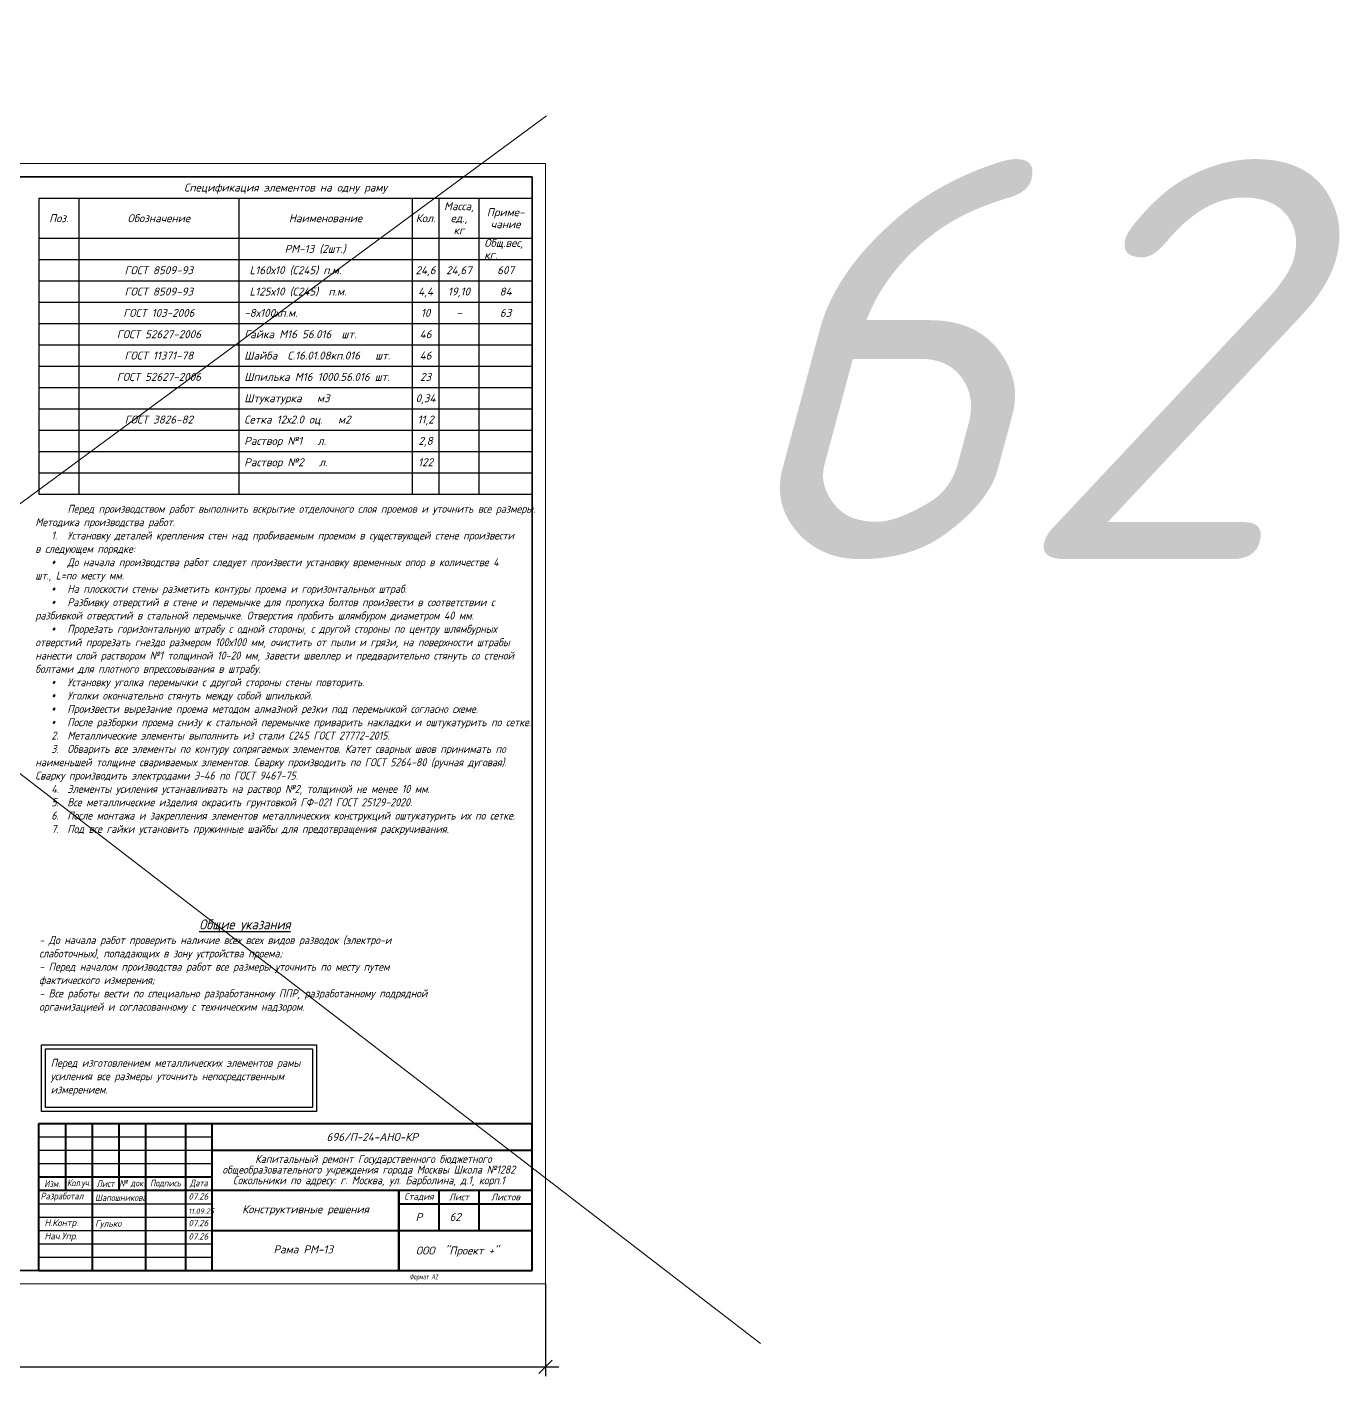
# Model space of a CAD drawing. Header units: millimetres. Extents: x 749182 to 2267578, y 70462 to 311449.
# Drawn here: x 2232814 to 2242696, y 191952 to 202069 of the extents above; entities that cross this region are included whole.
import ezdxf
from ezdxf.enums import TextEntityAlignment as Align

# ---------------------------------------------------------------- set-up
doc = ezdxf.new("R2010")
doc.units = ezdxf.units.MM
doc.layers.get('Defpoints').update_dxf_attribs({"color": 255})
doc.layers.add('CS_UNPLOTTED', color=254, linetype='Continuous', plot=False)
for name, color, linetype, lineweight in [('Shtamp', 7, 'Continuous', 35), ('Размер', 7, 'Continuous', 13), ('Размеры КР', 164, 'Continuous', 9), ('штамп', 7, 'Continuous', 25)]:
    doc.layers.add(name, color=color, linetype=linetype, lineweight=lineweight)
doc.layers.add('VPORTS', color=7, linetype='Continuous')
doc.layers.add('Текст', color=7, linetype='Continuous')
doc.styles.add('GOST', font='', dxfattribs={"width": 0.8, "oblique": 10})
doc.styles.add('GOST 2.304_new', font='isocpeur.ttf', dxfattribs={"width": 0.9, "oblique": 15})
doc.styles.add('БДА100', font='romand.shx', dxfattribs={"width": 0.7})
doc.styles.add('М2', font='isocpeui.ttf')
doc.styles.add('Юля', font='isocpeui.ttf', dxfattribs={"height": 2.8})
doc.styles.get('GOST').set_extended_font_data('GOST type A')
doc.dimstyles.new('БДА1', dxfattribs={"dimtxt": 2, "dimasz": 1, "dimexe": 0.7, "dimexo": 0, "dimgap": 0.8, "dimtad": 1, "dimdec": 0, "dimrnd": 1, "dimzin": 0, "dimdsep": 46, "dimtxsty": 'БДА100', "dimblk": 'OBLIQUE', "dimcen": 2, "dimdle": 1, "dimadec": 0, "dimazin": 0, "dimtfac": 1, "dimtdec": 0, "dimtmove": 1, "dimatfit": 3, "dimldrblk": 'NONE', "dimfxl": 0, "dimtolj": 1, "dimtzin": 0, "dimlwd": -1, "dimlwe": -1, "dimarcsym": 0})

# ---------------------------------------------------------------- blocks, each defined once
blk = doc.blocks.new('_Oblique')
at = {"color": 0, "linetype": 'ByBlock', "lineweight": -2}
blk.add_line((-0.5, -0.5), (0.5, 0.5), dxfattribs=at)
blk = doc.blocks.new('*D714')
at = {"layer": 'Defpoints', "color": 0, "transparency": 16777216}
for p, q in [((0, 0), (0, -34.62)), ((594, 0), (594, -34.62)), ((-5, -31.12), (599, -31.12))]:
    blk.add_line(p, q, dxfattribs=at)
for p in [(0, 0), (594, 0), (594, -31.12)]:
    blk.add_point(p, dxfattribs=at)
at = {"layer": 'Defpoints', "color": 0, "transparency": 16777216, "xscale": 5, "yscale": 5, "zscale": 5, "rotation": 180}
blk.add_blockref('_Oblique', (0, -31.12), dxfattribs=at)
at = {"layer": 'Defpoints', "color": 0, "transparency": 16777216, "xscale": 5, "yscale": 5, "zscale": 5}
blk.add_blockref('_Oblique', (594, -31.12), dxfattribs=at)
at = {"layer": 'Defpoints', "color": 0, "lineweight": 0, "transparency": 16777216, "insert": (105, -22.12), "char_height": 10, "attachment_point": 5, "style": 'БДА100'}
blk.add_mtext('\\A1;594', dxfattribs=at)
blk = doc.blocks.new('_None')
blk = doc.blocks.new('*D715')
at = {"layer": 'Defpoints', "color": 0, "transparency": 16777216}
for p, q in [((-15.52, -5), (-15.52, 425)), ((0, 420), (-19.02, 420)), ((0, 0), (-19.02, 0))]:
    blk.add_line(p, q, dxfattribs=at)
for p in [(-15.52, 420), (0, 420), (0, 0)]:
    blk.add_point(p, dxfattribs=at)
at = {"layer": 'Defpoints', "color": 0, "transparency": 16777216, "xscale": 5, "yscale": 5, "zscale": 5}
for p, rotation in [((-15.52, 420), 90), ((-15.52, 0), 270)]:
    blk.add_blockref('_Oblique', p, dxfattribs=dict(at, rotation=rotation))
at = {"layer": 'Defpoints', "color": 0, "lineweight": 0, "transparency": 16777216, "insert": (-24.52, 148.5), "char_height": 10, "attachment_point": 5, "rotation": 90, "style": 'БДА100'}
blk.add_mtext('\\A1;420', dxfattribs=at)
blk = doc.blocks.new('A$C88dd6df2')
at = {"layer": 'Shtamp', "linetype": 'Continuous', "lineweight": 40}
for p, q in [((-185, 55), (0, 55)), ((-185, 0), (-185, 55)), ((-175, 55), (-175, 30)), ((-165, 55), (-165, 0)), ((-155, 55), (-155, 30)), ((-145, 55), (-145, 0)), ((-130, 55), (-130, 0)), ((-120, 0), (-120, 54.99)), ((0, 0), (0, 55)), ((-120, 45), (0, 45)), ((-185, 35), (-120, 35)), ((-185, 30), (0, 30)), ((-50, 0), (-50, 30)), ((-50, 30), (-50, 0)), ((-35, 30), (-35, 15)), ((-20, 30), (-20, 15)), ((-50, 25), (0, 25)), ((-120, 15), (0, 15)), ((-185, 0), (0, 0))]:
    blk.add_line(p, q, dxfattribs=at)
at = {"layer": 'Shtamp', "linetype": 'Continuous', "lineweight": 25}
for p, q in [((-185, 50), (-120, 50)), ((-185, 45), (-120, 45)), ((-185, 40), (-120, 40)), ((-185, 25), (-120, 25)), ((-185, 20), (-120, 20)), ((-185, 15), (-120, 15)), ((-185, 10), (-120, 10)), ((-185, 5), (-120, 5))]:
    blk.add_line(p, q, dxfattribs=at)
at = {"layer": 'штамп', "lineweight": 30}
blk.add_lwpolyline([(-185, 0), (0, 0), (0, 55), (-185, 55)], close=True, dxfattribs=at)
at = {"layer": 'Shtamp', "ltscale": 33.333333, "char_height": 3, "attachment_point": 5, "style": 'М2'}
for s, insert, width, line_spacing_factor in [('{\\W1;696/П-24-АНО-КР}', (-60, 50), 120, 0.76), ('{\\fISOCPEUR|b0|i0|c204|p34;\\Q15;\\W0.9;  Капитальный ремонт Государственного бюджетного общеобразовательного учреждения города Москвы Школа №1282 Сокольники по адресу: г. Москва, ул. Барболина, д.1, корп.1}', (-61.29, 37.36), 120, 0.8), ('{\\W1;Конструктивные решения}', (-85, 22.5), 109.3351, 0.76), ('{\\W1;Р}', (-42.5, 20), 109.3351, 0.76), ('{\\W1;ООО  "Проект +"}', (-28.13, 7.03), 109.3351, 0.76)]:
    blk.add_mtext(s, dxfattribs=dict(at, insert=insert, width=width, line_spacing_factor=line_spacing_factor))
at = {"layer": 'Shtamp', "color": 18, "ltscale": 100, "true_color": 0x000000, "style": 'М2'}
for s, insert, char_height, width, attachment_point in [('{\\W0.8;\\C256;Изм.}', (-180, 32.5), 2.5, 10, 5), ('{\\W0.8;\\C256;Кол\\T0.9;.\\T1;уч.}', (-170, 32.5), 2.5, 10, 5), ('{\\W0.8;\\C256;Лист}', (-160, 32.5), 2.5, 10, 5), ('{\\W0.8;\\C256;№\\T0.75; \\T1;док.}', (-150, 32.5), 2.5, 10, 5), ('{\\W0.8;\\C256;Подпись}', (-137.5, 32.5), 2.5, 15, 5), ('{\\W0.8;\\C256;Дата}', (-125, 32.5), 2.5, 10, 5), ('\\pi0.5,t0;{\\W0.9;\\C256; Разработал}', (-186.29, 27.5), 2.5, 20, 4), ('{\\W0.85;\\C256;Шапошникова}', (-163.93, 27.24), 2.4, 25.0954, 4), ('{\\W1;\\C256;07.26}', (-128.9, 27.73), 2.4, 20, 4), ('{\\W1;\\C256;Стадия}', (-42.5, 27.5), 2.5, 15, 5), ('{\\W1;\\C256;Лист}', (-27.5, 27.5), 2.5, 15, 5), ('{\\W1;\\C256;Листов}', (-10, 27.5), 2.5, 20, 5), ('\\pi0.5,t0;{\\W1;\\C256; Н.Контр.}', (-185, 17.5), 2.5, 20, 4), ('{\\W1;\\C256;Гулько}', (-163.93, 17.24), 2.4, 25.0954, 4), ('{\\W1;\\C256;07.26}', (-128.9, 17.73), 2.4, 20, 4), ('\\pi0.5,t0;{\\W1;\\C256; Нач.Упр.}', (-185, 12.5), 2.5, 20, 4), ('{\\W1;\\C256;07.26}', (-128.9, 12.73), 2.4, 20, 4)]:
    blk.add_mtext(s, dxfattribs=dict(at, insert=insert, char_height=char_height, width=width, attachment_point=attachment_point))
blk = doc.blocks.new('*U713')
at = {"color": 44, "lineweight": 20, "ltscale": 10}
for p, q in [((594, 420), (0, 420)), ((0, 420), (0, 0)), ((594, 0), (594, 420)), ((0, 0), (594, 0))]:
    blk.add_line(p, q, dxfattribs=at)
at = {"color": 137, "lineweight": 35, "ltscale": 10}
for p, q in [((589, 415), (20, 415)), ((20, 415), (20, 5)), ((589, 5), (589, 415)), ((0, 159.8), (20, 159.8)), ((5, 89.8), (5, 159.8)), ((5, 144.8), (20, 144.8)), ((5, 129.8), (20, 129.8)), ((5, 109.8), (20, 109.8)), ((0, 89.8), (20, 89.8)), ((8.04, 89.8), (8.04, 5)), ((13.02, 89.8), (13.02, 5)), ((8.04, 64.8), (20, 64.8)), ((8.04, 30), (20, 30)), ((8.04, 5), (589, 5))]:
    blk.add_line(p, q, dxfattribs=at)
at = {"color": 44, "lineweight": 13}
for p, q in [((10, 89.8), (10, 159.8)), ((15, 89.8), (15, 159.8))]:
    blk.add_line(p, q, dxfattribs=at)
at = {"color": 0, "lineweight": 13, "char_height": 2.0408, "attachment_point": 5, "rotation": 90, "style": 'GOST'}
for s, insert, width in [('СОГЛАСОВАНО', (2.49, 117.3), 55), ('ВЗАМ. ИНВ. N', (10.53, 77.3), 25), ('ПОДПИСЬ И ДАТА', (10.53, 47.4), 34.7978), ('ИНВ. N ПОДЛ.', (10.53, 17.6), 24.8009)]:
    blk.add_mtext(s, dxfattribs=dict(at, insert=insert, width=width))
at = {"color": 44, "lineweight": 13, "style": 'GOST', "oblique": 10, "width": 0.8}
for tag in ['ФОРМАТВЕРТ', 'ФОРМАТГОРИЗ']:
    blk.add_attdef(tag, (542.98, 1.6), '', height=2, dxfattribs=at)
at = {"layer": 'Defpoints', "color": 251, "lineweight": 0}
dim = blk.add_linear_dim(base=(-15.52, 420), p1=(0, 0), p2=(0, 420), angle=90, dimstyle='БДА1', override={"dimscale": 5}, dxfattribs=at)
dim.commit()
dim.dimension.update_dxf_attribs({"geometry": '*D715', "text_midpoint": (-15.52, 148.5), "dimtype": 128})
dim = blk.add_linear_dim(base=(594, -31.12), p1=(0, 0), p2=(594, 0), dimstyle='БДА1', override={"dimscale": 5}, dxfattribs=at)
dim.commit()
dim.dimension.update_dxf_attribs({"geometry": '*D714', "text_midpoint": (105, -31.12), "dimtype": 128})

msp = doc.modelspace()

# ---------------------------------------------------------------- linework, layer by layer
at = {"layer": 'Размеры КР', "lineweight": 20}
for p, q in [((2225479.0798, 202068.8779), (2238314.1925, 192197.1251)), ((2236708.7799, 201401.6164), (2224822.3113, 192644.9037))]:
    msp.add_line(p, q, dxfattribs=at)
at = {"layer": 'Текст', "linetype": 'Continuous', "ltscale": 20}
for p, q in [((2232902.3113, 200944.9037), (2236602.3113, 200944.9037)), ((2236602.3113, 200944.9037), (2236602.3113, 198564.9037)), ((2232902.3113, 200784.9037), (2236602.3113, 200784.9037)), ((2232902.3113, 200784.9037), (2232902.3113, 198564.9037)), ((2233202.3113, 200784.9037), (2233202.3113, 198564.9037)), ((2234402.3113, 200784.9037), (2234402.3113, 198564.9037)), ((2235702.3113, 200784.9037), (2235702.3113, 198564.9037)), ((2235902.3113, 200784.9037), (2235902.3113, 198564.9037)), ((2236202.3113, 200784.9037), (2236202.3113, 198564.9037)), ((2232902.3113, 200484.9037), (2236602.3113, 200484.9037)), ((2232902.3113, 200324.9037), (2236602.3113, 200324.9037)), ((2232902.3113, 200164.9037), (2236602.3113, 200164.9037)), ((2232902.3113, 200004.9037), (2236602.3113, 200004.9037)), ((2232902.3113, 199844.9037), (2236602.3113, 199844.9037)), ((2232902.3113, 199684.9037), (2236602.3113, 199684.9037)), ((2232902.3113, 199524.9037), (2236602.3113, 199524.9037)), ((2232902.3113, 199364.9037), (2236602.3113, 199364.9037)), ((2232902.3113, 199204.9037), (2236602.3113, 199204.9037)), ((2232902.3113, 199044.9037), (2236602.3113, 199044.9037)), ((2232902.3113, 198884.9037), (2236602.3113, 198884.9037)), ((2232902.3113, 198724.9037), (2236602.3113, 198724.9037)), ((2232902.3113, 198564.9037), (2236602.3113, 198564.9037))]:
    msp.add_line(p, q, dxfattribs=at)
at = {"layer": 'Текст', "ltscale": 20}
for points in [[(2232921.2679, 194436.1874), (2234985.0952, 194436.1874), (2234985.0952, 193936.743), (2232921.2679, 193936.743)], [(2232951.2679, 194406.1874), (2234955.0952, 194406.1874), (2234955.0952, 193966.743), (2232951.2679, 193966.743)]]:
    msp.add_lwpolyline(points, close=True, dxfattribs=at)

# ---------------------------------------------------------------- block references
at = {"xscale": 20, "yscale": 20, "zscale": 20}
msp.add_blockref('*U713', (2224822.3113, 192644.9037), dxfattribs=at).add_auto_attribs({'ФОРМАТГОРИЗ': 'Формат А2'})
at = {"layer": 'VPORTS', "ltscale": 100, "xscale": 20, "yscale": 20, "zscale": 20}
msp.add_blockref('A$C88dd6df2', (2236602.3113, 192744.9037), dxfattribs=at)

# ---------------------------------------------------------------- texts
at = {"color": 0, "lineweight": -3, "ltscale": 0.071429, "char_height": 60, "attachment_point": 1, "style": 'М2'}
for s, insert, width in [('\\pi55.51161;62', (2235927.2646, 193175.1329), 194.341398), ('\\pi294.75689;Рама РМ-13', (2234367.1521, 192932.0863), 1057.195604)]:
    msp.add_mtext(s, dxfattribs=dict(at, insert=insert, width=width))
at = {"layer": 'CS_UNPLOTTED', "lineweight": -3, "ltscale": 0.071429, "insert": (2234007.3454, 193208.7108), "char_height": 40, "width": 194.341398, "attachment_point": 1, "style": 'Юля'}
msp.add_mtext('\\pi14.53509;{\\W0.95;11.09.25}', dxfattribs=at)
at = {"layer": 'Размер', "color": 4, "lineweight": 50, "ltscale": 100, "insert": (2240129.1764, 199578.2765), "char_height": 3000, "width": 9237.173132, "attachment_point": 5, "style": 'Юля'}
msp.add_mtext('{\\C5;62}', dxfattribs=at)
at = {"layer": 'Текст', "linetype": 'Continuous', "ltscale": 20, "style": 'М2'}
for s, p in [('Спецификация элементов на одну раму', (2234752.3113, 200864.9037)), ('Масса,', (2236052.3113, 200724.9037)), ('Приме-', (2236402.3113, 200679.9037)), ('Поз.', (2233052.3113, 200634.9037)), ('Обозначение', (2233802.3113, 200634.9037)), ('Наименование', (2235052.3113, 200634.9037)), ('Кол.', (2235802.3113, 200634.9037)), ('ед.,', (2236052.3113, 200634.9037)), ('кг', (2236052.3113, 200544.9037)), ('чание', (2236402.3113, 200589.9037)), ('РМ-13 (2шт.)', (2234974.1743, 200404.9037)), ('ГОСТ 8509-93', (2233802.3113, 200244.9037)), ('24,6', (2235802.3113, 200244.9037)), ('24,67', (2236052.2175, 200244.9537)), ('607', (2236402.3113, 200244.9037)), ('ГОСТ 8509-93', (2233802.3113, 200084.9037)), ('4,4', (2235802.3113, 200084.9037)), ('19,10', (2236052.2175, 200085.0537)), ('84', (2236402.3113, 200084.9037)), ('ГОСТ 103-2006', (2233802.3113, 199924.9037)), ('10', (2235802.3113, 199924.9037)), ('-', (2236052.3113, 199924.9037)), ('-', (2236054.8113, 199924.9037)), ('63', (2236402.3113, 199924.9037)), ('ГОСТ 52627-2006', (2233802.3113, 199764.9037)), ('46', (2235802.3113, 199764.9037)), ('ГОСТ 11371-78', (2233802.3113, 199604.9037)), ('46', (2235802.3113, 199604.9037)), ('ГОСТ 52627-2006', (2233802.3113, 199444.9037)), ('23', (2235802.3113, 199444.9037)), ('0,34', (2235802.3113, 199284.9037)), ('ГОСТ 3826-82', (2233802.3113, 199124.9037)), ('11,2', (2235802.3113, 199124.9037)), ('2,8', (2235802.3113, 198964.9037)), ('122', (2235802.3113, 198804.9037))]:
    msp.add_text(s, height=60, dxfattribs=at).set_placement(p, align=Align.MIDDLE_CENTER)
for s, p in [('Общ.вес, ', (2236242.3113, 200449.9037)), ('кг.', (2236242.3113, 200359.9037)), ('L160х10 (С245) п.м.', (2234481.8749, 200244.9037)), ('L125х10 (С245)  п.м.', (2234481.8749, 200084.9037)), ('-8х100хп.м.', (2234442.3113, 199924.9037)), ('Гайка М16 56.016  шт.', (2234442.3113, 199764.9037)), ('Шайба  С.16.01.08кп.016   шт.', (2234442.3113, 199604.9037)), ('Шпилька М16 1000.56.016 шт.', (2234442.3113, 199444.9037)), ('Штукатурка   м3', (2234442.3113, 199284.9037)), ('Сетка 12х2.0 оц.   м2', (2234442.3113, 199124.9037)), ('Раствор №1   л.', (2234442.3113, 198964.9037)), ('Раствор №2   л.', (2234442.3113, 198804.9037))]:
    msp.add_text(s, height=60, dxfattribs=at).set_placement(p, align=Align.MIDDLE_LEFT)
at = {"layer": 'Текст', "ltscale": 20, "char_height": 60, "attachment_point": 1, "style": 'GOST 2.304_new'}
for s, width, gutter_width, heights, insert in [('       Перед производством работ выполнить вскрытие отделочного слоя проемов и уточнить все размеры. \\PМетодика производства работ.\\P\\pi120;1.^IУстановку деталей крепления стен над пробиваемым проемом в существующей стене произвести в следующем порядке: \\P{\\fSymbol|b0|i1|c2|p18;·^I}До начала производства работ следует произвести установку временных опор в количестве 4 шт., {\\C1;L=по месту} мм. \\P{\\fSymbol|b0|i1|c2|p18;·^I}На плоскости стены разметить контуры проема и горизонтальных штраб. \\P{\\fSymbol|b0|i1|c2|p18;·^I}Разбивку отверстий в стене и перемычке для пропуска болтов произвести в соответствии с разбивкой отверстий в стальной перемычке. Отверстия пробить шлямбуром диаметром 40 мм. \\P{\\fSymbol|b0|i1|c2|p18;·^I}Прорезать горизонтальную штрабу с одной стороны, с другой стороны по центру шлямбурных отверстий прорезать гнездо размером 100х100 мм, очистить от пыли и грязи, на поверхности штрабы нанести слой раствором №1 толщиной 10-20 мм, завести швеллер и предварительно стянуть со стеной болтами для плотного впрессовывания в штрабу. \\P{\\fSymbol|b0|i1|c2|p18;·^I}Установку {\\C1;уголка перемычки} с другой стороны стены повторить. \\P{\\fSymbol|b0|i1|c2|p18;\\C1;·^I\\fISOCPEUR|b0|i0|c204|p34;Уголки} окончательно стянуть между собой шпилькой. \\P{\\fSymbol|b0|i1|c2|p18;·^I}Произвести вырезание проема методом алмазной резки под перемычкой согласно схеме. \\P{\\fSymbol|b0|i1|c2|p18;·^I}После разборки проема снизу к стальной перемычке приварить накладки и оштукатурить по сетке. \\P2.^IМеталлические элементы выполнить из стали С245 ГОСТ 27772-2015. \\P3.^IОбварить все элементы по контуру сопрягаемых элементов. Катет сварных швов принимать по наименьшей толщине свариваемых элементов. Сварку производить по ГОСТ 5264-80 (ручная дуговая). Сварку производить электродами Э-46 по ГОСТ 9467-75.\\P4.^IЭлементы усиления устанавливать на раствор №2, толщиной не менее 10 мм. \\P5.^IВсе металлические изделия окрасить грунтовкой ГФ-021 ГОСТ 25129-2020. \\P6.^IПосле монтажа и закрепления элементов металлических конструкций оштукатурить их по сетке.\\P7.^IПод все гайки установить пружинные шайбы для предотвращения раскручивания. ', 3584.340827, 1500, [4759.4016], (2232876.1203, 198485.4855)), ('^I^I^I^I^I{\\H1.25x;\\LОбщие указания\\P}- До начала работ проверить наличие всех всех видов разводок (электро-и слаботочных), попадающих в зону устройства проема;\\P- Перед началом производства работ все размеры уточнить по месту путем фактического измерения;\\P- Все работы вести по специально разработанному ППР, разработанному подрядной организацией и согласованному с техническим надзором.', 2903.174826, 125, [0], (2232904.8516, 195376.6868)), ('Перед изготовлением металлических элементов рамы усиления все размеры уточнить непосредственным измерением.', 1952.323026, 125, [0], (2232991.496, 194330.8632))]:
    msp.add_mtext_dynamic_manual_height_columns(s, width=width, gutter_width=gutter_width, heights=heights, dxfattribs=dict(at, insert=insert))

doc.saveas('drawing.dxf')
